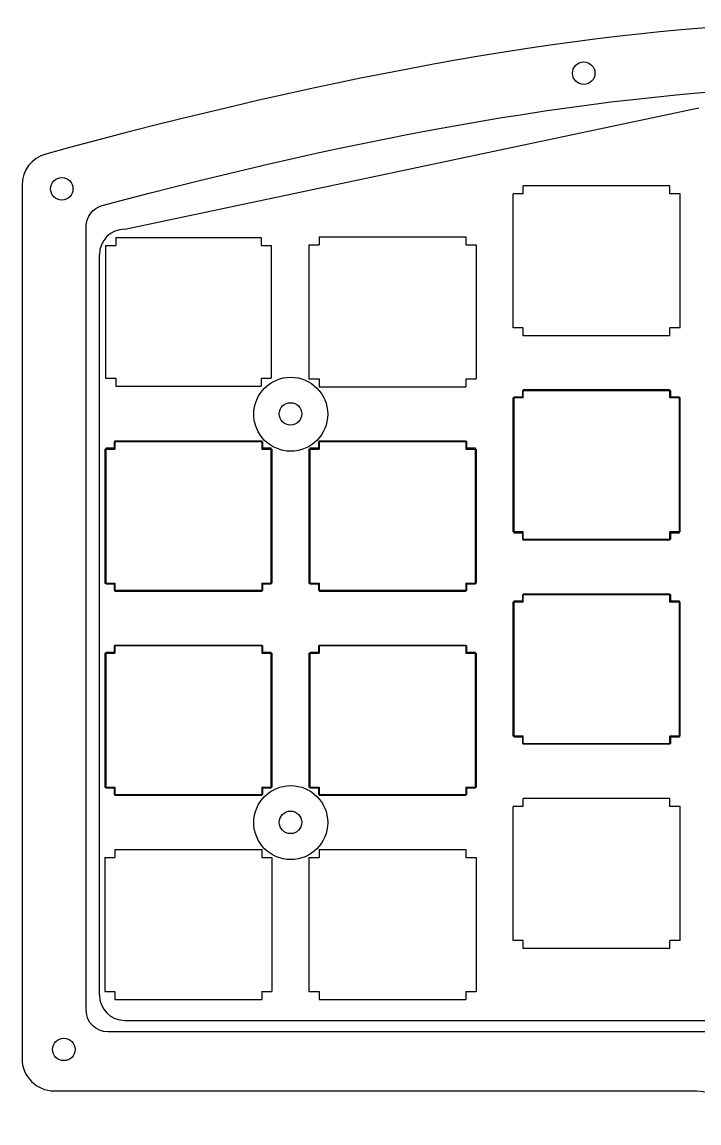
# Model space of a CAD drawing. Extents: x 39 to 193, y 68 to 203.
# Drawn here: x 38.8 to 102, y 99.2 to 201.9 of the extents above; entities that cross this region are included whole.
import ezdxf

# ---------------------------------------------------------------- set-up
doc = ezdxf.new("R2010")
doc.units = 0
doc.layers.add('iris-plate-design-rev2-and-rev3', color=7, linetype='CONTINUOUS')

msp = doc.modelspace()

# ---------------------------------------------------------------- linework, layer by layer
at = {"layer": 'iris-plate-design-rev2-and-rev3', "color": 1}
for p, q in [((92.272447, 197.15102), (92.272447, 197.15102)), ((43.559729, 186.361912), (43.559729, 186.361912)), ((64.902784, 165.364579), (64.902784, 165.364579)), ((64.902784, 127.26458), (64.902784, 127.26458)), ((43.758166, 106.082921), (43.758166, 106.082921))]:
    msp.add_line(p, q, dxfattribs=at)
at = {"layer": 'iris-plate-design-rev2-and-rev3', "color": 7}
for p, q in [((48.405061, 182.605852), (101.981421, 193.916613)), ((99.275615, 186.653589), (85.577255, 186.653589)), ((85.577396, 185.904289), (85.577396, 186.653589)), ((99.275615, 185.904289), (99.275615, 186.653589)), ((85.577396, 185.904289), (84.627365, 185.904289)), ((84.627436, 173.402409), (84.627436, 185.904148)), ((100.225575, 185.904289), (99.275545, 185.904289)), ((100.225575, 173.402409), (100.225575, 185.904148)), ((47.542449, 181.815841), (47.542449, 181.074655)), ((47.542449, 181.815841), (61.110635, 181.815841)), ((61.110564, 181.815841), (61.110564, 181.074655)), ((66.527396, 181.891089), (66.527396, 181.141789)), ((66.527396, 181.891089), (80.225757, 181.891089)), ((80.225616, 181.891089), (80.225616, 181.141789)), ((46.60152, 181.074585), (47.542378, 181.074585)), ((46.60152, 181.074585), (46.60152, 168.707254)), ((61.110564, 181.074585), (62.051422, 181.074585)), ((62.051493, 181.074585), (62.051493, 168.707254)), ((65.577436, 181.141789), (66.527467, 181.141789)), ((65.577436, 181.141789), (65.577436, 168.64005)), ((80.225616, 181.141789), (81.175646, 181.141789)), ((81.175576, 181.141789), (81.175576, 168.64005)), ((46.022541, 111.168354), (46.022541, 180.223191)), ((46.024305, 180.22305), (46.024305, 180.22305)), ((85.577396, 173.402409), (84.627365, 173.402409)), ((99.275615, 172.653109), (85.577255, 172.653109)), ((85.577396, 172.653109), (85.577396, 173.402409)), ((100.225575, 173.402409), (99.275545, 173.402409)), ((99.275615, 172.653109), (99.275615, 173.402409)), ((46.60152, 168.707113), (47.542378, 168.707113)), ((47.542449, 168.707113), (47.542449, 167.965927)), ((61.110564, 168.707113), (61.110564, 167.965927)), ((61.110564, 168.707113), (62.051422, 168.707113)), ((65.577436, 168.639909), (66.527467, 168.639909)), ((66.527396, 168.639909), (66.527396, 167.890609)), ((80.225616, 168.639909), (80.225616, 167.890609)), ((80.225616, 168.639909), (81.175646, 168.639909)), ((47.542449, 167.965857), (61.110635, 167.965857)), ((66.527396, 167.890609), (80.225757, 167.890609)), ((99.275615, 167.603589), (85.577255, 167.603589)), ((85.577396, 166.854289), (85.577396, 167.603589)), ((99.275615, 166.854289), (99.275615, 167.603589)), ((85.577396, 166.854289), (84.627365, 166.854289)), ((84.627436, 154.352409), (84.627436, 166.854148)), ((100.225575, 166.854289), (99.275545, 166.854289)), ((100.225575, 154.352409), (100.225575, 166.854148)), ((47.477397, 162.841089), (47.477397, 162.091789)), ((47.477397, 162.841089), (61.175757, 162.841089)), ((61.175616, 162.841089), (61.175616, 162.091789)), ((66.527396, 162.841089), (66.527396, 162.091789)), ((66.527396, 162.841089), (80.225757, 162.841089)), ((80.225616, 162.841089), (80.225616, 162.091789)), ((46.527437, 162.091789), (47.477467, 162.091789)), ((46.527437, 162.091789), (46.527437, 149.590051)), ((61.175616, 162.091789), (62.125647, 162.091789)), ((62.125576, 162.091789), (62.125576, 149.590051)), ((65.577436, 162.091789), (66.527467, 162.091789)), ((65.577436, 162.091789), (65.577436, 149.590051)), ((80.225616, 162.091789), (81.175646, 162.091789)), ((81.175576, 162.091789), (81.175576, 149.590051)), ((85.577396, 154.352409), (84.627365, 154.352409)), ((85.577396, 153.603109), (85.577396, 154.352409)), ((100.225575, 154.352409), (99.275545, 154.352409)), ((99.275615, 153.603109), (99.275615, 154.352409)), ((99.275615, 153.603109), (85.577255, 153.603109)), ((46.527437, 149.58991), (47.477467, 149.58991)), ((47.477397, 149.58991), (47.477397, 148.84061)), ((61.175616, 149.58991), (61.175616, 148.84061)), ((61.175616, 149.58991), (62.125647, 149.58991)), ((65.577436, 149.58991), (66.527467, 149.58991)), ((66.527396, 149.58991), (66.527396, 148.84061)), ((80.225616, 149.58991), (80.225616, 148.84061)), ((80.225616, 149.58991), (81.175646, 149.58991)), ((47.477397, 148.84061), (61.175757, 148.84061)), ((66.527396, 148.84061), (80.225757, 148.84061)), ((99.275615, 148.55359), (85.577255, 148.55359)), ((85.577396, 147.80429), (85.577396, 148.55359)), ((99.275615, 147.80429), (99.275615, 148.55359)), ((85.577396, 147.80429), (84.627365, 147.80429)), ((84.627436, 135.30241), (84.627436, 147.804149)), ((100.225575, 147.80429), (99.275545, 147.80429)), ((100.225575, 135.30241), (100.225575, 147.804149)), ((46.527437, 143.04179), (47.477467, 143.04179)), ((46.527437, 143.04179), (46.527437, 130.540051)), ((47.477397, 143.79109), (47.477397, 143.04179)), ((47.477397, 143.79109), (61.175757, 143.79109)), ((61.175616, 143.79109), (61.175616, 143.04179)), ((61.175616, 143.04179), (62.125647, 143.04179)), ((62.125576, 143.04179), (62.125576, 130.540051)), ((65.577436, 143.04179), (66.527467, 143.04179)), ((65.577436, 143.04179), (65.577436, 130.540051)), ((66.527396, 143.79109), (66.527396, 143.04179)), ((66.527396, 143.79109), (80.225757, 143.79109)), ((80.225616, 143.79109), (80.225616, 143.04179)), ((80.225616, 143.04179), (81.175646, 143.04179)), ((81.175576, 143.04179), (81.175576, 130.540051)), ((85.577396, 135.30241), (84.627365, 135.30241)), ((99.275615, 134.55311), (85.577255, 134.55311)), ((85.577396, 134.55311), (85.577396, 135.30241)), ((100.225575, 135.30241), (99.275545, 135.30241)), ((99.275615, 134.55311), (99.275615, 135.30241)), ((46.527437, 130.53991), (47.477467, 130.53991)), ((47.477397, 130.53991), (47.477397, 129.79061)), ((61.175616, 130.53991), (61.175616, 129.79061)), ((61.175616, 130.53991), (62.125647, 130.53991)), ((65.577436, 130.53991), (66.527467, 130.53991)), ((66.527396, 130.53991), (66.527396, 129.79061)), ((80.225616, 130.53991), (80.225616, 129.79061)), ((80.225616, 130.53991), (81.175646, 130.53991)), ((47.477397, 129.79061), (61.175757, 129.79061)), ((66.527396, 129.79061), (80.225757, 129.79061)), ((99.275615, 129.50359), (85.577255, 129.50359)), ((85.577396, 128.75429), (85.577396, 129.50359)), ((99.275615, 128.75429), (99.275615, 129.50359)), ((85.577396, 128.75429), (84.627365, 128.75429)), ((84.627436, 116.25241), (84.627436, 128.754149)), ((100.225575, 128.75429), (99.275545, 128.75429)), ((100.225575, 116.25241), (100.225575, 128.754149)), ((47.477397, 124.74109), (47.477397, 123.99179)), ((47.477397, 124.74109), (61.175757, 124.74109)), ((61.175616, 124.74109), (61.175616, 123.99179)), ((66.527396, 124.74109), (66.527396, 123.99179)), ((66.527396, 124.74109), (80.225757, 124.74109)), ((80.225616, 124.74109), (80.225616, 123.99179)), ((46.527437, 123.99179), (47.477467, 123.99179)), ((46.527437, 123.99179), (46.527437, 111.490052)), ((61.175616, 123.99179), (62.125647, 123.99179)), ((62.125576, 123.99179), (62.125576, 111.490052)), ((65.577436, 123.99179), (66.527467, 123.99179)), ((65.577436, 123.99179), (65.577436, 111.490052)), ((80.225616, 123.99179), (81.175646, 123.99179)), ((81.175576, 123.99179), (81.175576, 111.490052)), ((85.577396, 116.25241), (84.627365, 116.25241)), ((85.577396, 115.50311), (85.577396, 116.25241)), ((100.225575, 116.25241), (99.275545, 116.25241)), ((99.275615, 115.50311), (99.275615, 116.25241)), ((99.275615, 115.50311), (85.577255, 115.50311)), ((46.527437, 111.489911), (47.477467, 111.489911)), ((47.477397, 111.489911), (47.477397, 110.740611)), ((61.175616, 111.489911), (61.175616, 110.740611)), ((61.175616, 111.489911), (62.125647, 111.489911)), ((65.577436, 111.489911), (66.527467, 111.489911)), ((66.527396, 111.489911), (66.527396, 110.740611)), ((80.225616, 111.489911), (80.225616, 110.740611)), ((80.225616, 111.489911), (81.175646, 111.489911)), ((47.477397, 110.740611), (61.175757, 110.740611)), ((66.527396, 110.740611), (80.225757, 110.740611)), ((48.405061, 108.785834), (109.126229, 108.785834))]:
    msp.add_line(p, q, dxfattribs=at)
at = {"layer": 'iris-plate-design-rev2-and-rev3', "color": 3}
for p, q in [((48.405061, 182.605852), (101.981421, 193.916613)), ((99.275615, 186.653589), (85.577255, 186.653589)), ((85.577396, 185.904289), (85.577396, 186.653589)), ((99.275615, 185.904289), (99.275615, 186.653589)), ((85.577396, 185.904289), (84.627365, 185.904289)), ((84.627436, 173.402409), (84.627436, 185.904148)), ((100.225575, 185.904289), (99.275545, 185.904289)), ((100.225575, 173.402409), (100.225575, 185.904148)), ((47.542449, 181.815841), (47.542449, 181.074655)), ((47.542449, 181.815841), (61.110635, 181.815841)), ((61.110564, 181.815841), (61.110564, 181.074655)), ((66.527396, 181.891089), (66.527396, 181.141789)), ((66.527396, 181.891089), (80.225757, 181.891089)), ((80.225616, 181.891089), (80.225616, 181.141789)), ((46.60152, 181.074585), (47.542378, 181.074585)), ((46.60152, 181.074585), (46.60152, 168.707254)), ((61.110564, 181.074585), (62.051422, 181.074585)), ((62.051493, 181.074585), (62.051493, 168.707254)), ((65.577436, 181.141789), (66.527467, 181.141789)), ((65.577436, 181.141789), (65.577436, 168.64005)), ((80.225616, 181.141789), (81.175646, 181.141789)), ((81.175576, 181.141789), (81.175576, 168.64005)), ((46.022541, 111.168354), (46.022541, 180.223191)), ((46.024305, 180.22305), (46.024305, 180.22305)), ((85.577396, 173.402409), (84.627365, 173.402409)), ((99.275615, 172.653109), (85.577255, 172.653109)), ((85.577396, 172.653109), (85.577396, 173.402409)), ((100.225575, 173.402409), (99.275545, 173.402409)), ((99.275615, 172.653109), (99.275615, 173.402409)), ((46.60152, 168.707113), (47.542378, 168.707113)), ((47.542449, 168.707113), (47.542449, 167.965927)), ((61.110564, 168.707113), (61.110564, 167.965927)), ((61.110564, 168.707113), (62.051422, 168.707113)), ((63.883821, 168.790192), (63.883821, 168.790192)), ((65.577436, 168.639909), (66.527467, 168.639909)), ((66.527396, 168.639909), (66.527396, 167.890609)), ((80.225616, 168.639909), (80.225616, 167.890609)), ((80.225616, 168.639909), (81.175646, 168.639909)), ((47.542449, 167.965857), (61.110635, 167.965857)), ((66.527396, 167.890609), (80.225757, 167.890609)), ((99.275615, 167.603589), (85.577255, 167.603589)), ((85.577396, 166.854289), (85.577396, 167.603589)), ((99.275615, 166.854289), (99.275615, 167.603589)), ((85.577396, 166.854289), (84.627365, 166.854289)), ((84.627436, 154.352409), (84.627436, 166.854148)), ((100.225575, 166.854289), (99.275545, 166.854289)), ((100.225575, 154.352409), (100.225575, 166.854148)), ((47.477397, 162.841089), (47.477397, 162.091789)), ((47.477397, 162.841089), (61.175757, 162.841089)), ((61.175616, 162.841089), (61.175616, 162.091789)), ((66.527396, 162.841089), (66.527396, 162.091789)), ((66.527396, 162.841089), (80.225757, 162.841089)), ((80.225616, 162.841089), (80.225616, 162.091789)), ((46.527437, 162.091789), (47.477467, 162.091789)), ((46.527437, 162.091789), (46.527437, 149.590051)), ((61.175616, 162.091789), (62.125647, 162.091789)), ((62.125576, 162.091789), (62.125576, 149.590051)), ((65.577436, 162.091789), (66.527467, 162.091789)), ((65.577436, 162.091789), (65.577436, 149.590051)), ((80.225616, 162.091789), (81.175646, 162.091789)), ((81.175576, 162.091789), (81.175576, 149.590051)), ((85.577396, 154.352409), (84.627365, 154.352409)), ((85.577396, 153.603109), (85.577396, 154.352409)), ((100.225575, 154.352409), (99.275545, 154.352409)), ((99.275615, 153.603109), (99.275615, 154.352409)), ((99.275615, 153.603109), (85.577255, 153.603109)), ((46.527437, 149.58991), (47.477467, 149.58991)), ((47.477397, 149.58991), (47.477397, 148.84061)), ((61.175616, 149.58991), (61.175616, 148.84061)), ((61.175616, 149.58991), (62.125647, 149.58991)), ((65.577436, 149.58991), (66.527467, 149.58991)), ((66.527396, 149.58991), (66.527396, 148.84061)), ((80.225616, 149.58991), (80.225616, 148.84061)), ((80.225616, 149.58991), (81.175646, 149.58991)), ((47.477397, 148.84061), (61.175757, 148.84061)), ((66.527396, 148.84061), (80.225757, 148.84061)), ((99.275615, 148.55359), (85.577255, 148.55359)), ((85.577396, 147.80429), (85.577396, 148.55359)), ((99.275615, 147.80429), (99.275615, 148.55359)), ((85.577396, 147.80429), (84.627365, 147.80429)), ((84.627436, 135.30241), (84.627436, 147.804149)), ((100.225575, 147.80429), (99.275545, 147.80429)), ((100.225575, 135.30241), (100.225575, 147.804149)), ((46.527437, 143.04179), (47.477467, 143.04179)), ((46.527437, 143.04179), (46.527437, 130.540051)), ((47.477397, 143.79109), (47.477397, 143.04179)), ((47.477397, 143.79109), (61.175757, 143.79109)), ((61.175616, 143.79109), (61.175616, 143.04179)), ((61.175616, 143.04179), (62.125647, 143.04179)), ((62.125576, 143.04179), (62.125576, 130.540051)), ((65.577436, 143.04179), (66.527467, 143.04179)), ((65.577436, 143.04179), (65.577436, 130.540051)), ((66.527396, 143.79109), (66.527396, 143.04179)), ((66.527396, 143.79109), (80.225757, 143.79109)), ((80.225616, 143.79109), (80.225616, 143.04179)), ((80.225616, 143.04179), (81.175646, 143.04179)), ((81.175576, 143.04179), (81.175576, 130.540051)), ((85.577396, 135.30241), (84.627365, 135.30241)), ((99.275615, 134.55311), (85.577255, 134.55311)), ((85.577396, 134.55311), (85.577396, 135.30241)), ((100.225575, 135.30241), (99.275545, 135.30241)), ((99.275615, 134.55311), (99.275615, 135.30241)), ((46.527437, 130.53991), (47.477467, 130.53991)), ((47.477397, 130.53991), (47.477397, 129.79061)), ((61.175616, 130.53991), (61.175616, 129.79061)), ((61.175616, 130.53991), (62.125647, 130.53991)), ((63.883821, 130.690193), (63.883821, 130.690193)), ((65.577436, 130.53991), (66.527467, 130.53991)), ((66.527396, 130.53991), (66.527396, 129.79061)), ((80.225616, 130.53991), (80.225616, 129.79061)), ((80.225616, 130.53991), (81.175646, 130.53991)), ((47.477397, 129.79061), (61.175757, 129.79061)), ((66.527396, 129.79061), (80.225757, 129.79061)), ((99.275615, 129.50359), (85.577255, 129.50359)), ((85.577396, 128.75429), (85.577396, 129.50359)), ((99.275615, 128.75429), (99.275615, 129.50359)), ((85.577396, 128.75429), (84.627365, 128.75429)), ((84.627436, 116.25241), (84.627436, 128.754149)), ((100.225575, 128.75429), (99.275545, 128.75429)), ((100.225575, 116.25241), (100.225575, 128.754149)), ((47.477397, 124.74109), (47.477397, 123.99179)), ((47.477397, 124.74109), (61.175757, 124.74109)), ((61.175616, 124.74109), (61.175616, 123.99179)), ((66.527396, 124.74109), (66.527396, 123.99179)), ((66.527396, 124.74109), (80.225757, 124.74109)), ((80.225616, 124.74109), (80.225616, 123.99179)), ((46.527437, 123.99179), (47.477467, 123.99179)), ((46.527437, 123.99179), (46.527437, 111.490052)), ((61.175616, 123.99179), (62.125647, 123.99179)), ((62.125576, 123.99179), (62.125576, 111.490052)), ((65.577436, 123.99179), (66.527467, 123.99179)), ((65.577436, 123.99179), (65.577436, 111.490052)), ((80.225616, 123.99179), (81.175646, 123.99179)), ((81.175576, 123.99179), (81.175576, 111.490052)), ((85.577396, 116.25241), (84.627365, 116.25241)), ((85.577396, 115.50311), (85.577396, 116.25241)), ((100.225575, 116.25241), (99.275545, 116.25241)), ((99.275615, 115.50311), (99.275615, 116.25241)), ((99.275615, 115.50311), (85.577255, 115.50311)), ((46.527437, 111.489911), (47.477467, 111.489911)), ((47.477397, 111.489911), (47.477397, 110.740611)), ((61.175616, 111.489911), (61.175616, 110.740611)), ((61.175616, 111.489911), (62.125647, 111.489911)), ((65.577436, 111.489911), (66.527467, 111.489911)), ((66.527396, 111.489911), (66.527396, 110.740611)), ((80.225616, 111.489911), (80.225616, 110.740611)), ((80.225616, 111.489911), (81.175646, 111.489911)), ((47.477397, 110.740611), (61.175757, 110.740611)), ((66.527396, 110.740611), (80.225757, 110.740611)), ((48.405061, 108.785834), (109.126229, 108.785834))]:
    msp.add_line(p, q, dxfattribs=at)
at = {"layer": 'iris-plate-design-rev2-and-rev3', "color": 4}
for p, q in [((43.242229, 190.209871), (41.021846, 189.612265)), ((38.801462, 186.715254), (38.801462, 105.215828)), ((44.801507, 109.712334), (44.801507, 182.877032)), ((85.512343, 167.533175), (85.512343, 166.9331)), ((99.362399, 167.533175), (85.512343, 167.533175)), ((85.512343, 167.533175), (85.512343, 166.9331)), ((99.362399, 167.533175), (85.512343, 167.533175)), ((85.512343, 167.533175), (85.512343, 166.9331)), ((99.362399, 167.533175), (85.512343, 167.533175)), ((85.512343, 167.533175), (85.512343, 166.9331)), ((99.362399, 167.533175), (85.512343, 167.533175)), ((99.362399, 166.9331), (99.362399, 167.533175)), ((99.362399, 166.9331), (99.362399, 167.533175)), ((99.362399, 166.9331), (99.362399, 167.533175)), ((99.362399, 166.9331), (99.362399, 167.533175)), ((85.512343, 166.9331), (84.712243, 166.9331)), ((84.712243, 166.9331), (84.712243, 154.283194)), ((85.512343, 166.9331), (84.712243, 166.9331)), ((84.712243, 166.9331), (84.712243, 154.283194)), ((85.512343, 166.9331), (84.712243, 166.9331)), ((84.712243, 166.9331), (84.712243, 154.283194)), ((85.512343, 166.9331), (84.712243, 166.9331)), ((84.712243, 166.9331), (84.712243, 154.283194)), ((100.162499, 166.9331), (99.362399, 166.9331)), ((100.162499, 166.9331), (99.362399, 166.9331)), ((100.162499, 166.9331), (99.362399, 166.9331)), ((100.162499, 166.9331), (99.362399, 166.9331)), ((100.162499, 154.283194), (100.162499, 166.9331)), ((100.162499, 154.283194), (100.162499, 166.9331)), ((100.162499, 154.283194), (100.162499, 166.9331)), ((100.162499, 154.283194), (100.162499, 166.9331)), ((47.412344, 162.771169), (47.412344, 162.171094)), ((61.2624, 162.771169), (47.412344, 162.771169)), ((47.412344, 162.771169), (47.412344, 162.171094)), ((61.2624, 162.771169), (47.412344, 162.771169)), ((47.412344, 162.771169), (47.412344, 162.171094)), ((61.2624, 162.771169), (47.412344, 162.771169)), ((47.412344, 162.771169), (47.412344, 162.171094)), ((61.2624, 162.771169), (47.412344, 162.771169)), ((61.2624, 162.171094), (61.2624, 162.771169)), ((61.2624, 162.171094), (61.2624, 162.771169)), ((61.2624, 162.171094), (61.2624, 162.771169)), ((61.2624, 162.171094), (61.2624, 162.771169)), ((66.462344, 162.771169), (66.462344, 162.171094)), ((80.312399, 162.771169), (66.462344, 162.771169)), ((66.462344, 162.771169), (66.462344, 162.171094)), ((80.312399, 162.771169), (66.462344, 162.771169)), ((66.462344, 162.771169), (66.462344, 162.171094)), ((80.312399, 162.771169), (66.462344, 162.771169)), ((66.462344, 162.771169), (66.462344, 162.171094)), ((80.312399, 162.771169), (66.462344, 162.771169)), ((80.312399, 162.171094), (80.312399, 162.771169)), ((80.312399, 162.171094), (80.312399, 162.771169)), ((80.312399, 162.171094), (80.312399, 162.771169)), ((80.312399, 162.171094), (80.312399, 162.771169)), ((47.412344, 162.171094), (46.612244, 162.171094)), ((46.612244, 162.171094), (46.612244, 149.521188)), ((47.412344, 162.171094), (46.612244, 162.171094)), ((46.612244, 162.171094), (46.612244, 149.521188)), ((47.412344, 162.171094), (46.612244, 162.171094)), ((46.612244, 162.171094), (46.612244, 149.521188)), ((47.412344, 162.171094), (46.612244, 162.171094)), ((46.612244, 162.171094), (46.612244, 149.521188)), ((62.0625, 162.171094), (61.2624, 162.171094)), ((62.0625, 162.171094), (61.2624, 162.171094)), ((62.0625, 162.171094), (61.2624, 162.171094)), ((62.0625, 162.171094), (61.2624, 162.171094)), ((62.0625, 149.521188), (62.0625, 162.171094)), ((62.0625, 149.521188), (62.0625, 162.171094)), ((62.0625, 149.521188), (62.0625, 162.171094)), ((62.0625, 149.521188), (62.0625, 162.171094)), ((66.462344, 162.171094), (65.662244, 162.171094)), ((65.662244, 162.171094), (65.662244, 149.521188)), ((66.462344, 162.171094), (65.662244, 162.171094)), ((65.662244, 162.171094), (65.662244, 149.521188)), ((66.462344, 162.171094), (65.662244, 162.171094)), ((65.662244, 162.171094), (65.662244, 149.521188)), ((66.462344, 162.171094), (65.662244, 162.171094)), ((65.662244, 162.171094), (65.662244, 149.521188)), ((81.112499, 162.171094), (80.312399, 162.171094)), ((81.112499, 162.171094), (80.312399, 162.171094)), ((81.112499, 162.171094), (80.312399, 162.171094)), ((81.112499, 162.171094), (80.312399, 162.171094)), ((81.112499, 149.521188), (81.112499, 162.171094)), ((81.112499, 149.521188), (81.112499, 162.171094)), ((81.112499, 149.521188), (81.112499, 162.171094)), ((81.112499, 149.521188), (81.112499, 162.171094)), ((84.712243, 154.283194), (85.512343, 154.283194)), ((84.712243, 154.283194), (85.512343, 154.283194)), ((84.712243, 154.283194), (85.512343, 154.283194)), ((84.712243, 154.283194), (85.512343, 154.283194)), ((85.512343, 154.283194), (85.512343, 153.683119)), ((85.512343, 154.283194), (85.512343, 153.683119)), ((85.512343, 154.283194), (85.512343, 153.683119)), ((85.512343, 154.283194), (85.512343, 153.683119)), ((99.362399, 153.683119), (99.362399, 154.283194)), ((99.362399, 154.283194), (100.162499, 154.283194)), ((99.362399, 153.683119), (99.362399, 154.283194)), ((99.362399, 154.283194), (100.162499, 154.283194)), ((99.362399, 153.683119), (99.362399, 154.283194)), ((99.362399, 154.283194), (100.162499, 154.283194)), ((99.362399, 153.683119), (99.362399, 154.283194)), ((99.362399, 154.283194), (100.162499, 154.283194)), ((85.512343, 153.683119), (99.362399, 153.683119)), ((85.512343, 153.683119), (99.362399, 153.683119)), ((85.512343, 153.683119), (99.362399, 153.683119)), ((85.512343, 153.683119), (99.362399, 153.683119)), ((46.612244, 149.521188), (47.412344, 149.521188)), ((46.612244, 149.521188), (47.412344, 149.521188)), ((46.612244, 149.521188), (47.412344, 149.521188)), ((46.612244, 149.521188), (47.412344, 149.521188)), ((47.412344, 149.521188), (47.412344, 148.921113)), ((47.412344, 149.521188), (47.412344, 148.921113)), ((47.412344, 149.521188), (47.412344, 148.921113)), ((47.412344, 149.521188), (47.412344, 148.921113)), ((61.2624, 148.921113), (61.2624, 149.521188)), ((61.2624, 149.521188), (62.0625, 149.521188)), ((61.2624, 148.921113), (61.2624, 149.521188)), ((61.2624, 149.521188), (62.0625, 149.521188)), ((61.2624, 148.921113), (61.2624, 149.521188)), ((61.2624, 149.521188), (62.0625, 149.521188)), ((61.2624, 148.921113), (61.2624, 149.521188)), ((61.2624, 149.521188), (62.0625, 149.521188)), ((65.662244, 149.521188), (66.462344, 149.521188)), ((65.662244, 149.521188), (66.462344, 149.521188)), ((65.662244, 149.521188), (66.462344, 149.521188)), ((65.662244, 149.521188), (66.462344, 149.521188)), ((66.462344, 149.521188), (66.462344, 148.921113)), ((66.462344, 149.521188), (66.462344, 148.921113)), ((66.462344, 149.521188), (66.462344, 148.921113)), ((66.462344, 149.521188), (66.462344, 148.921113)), ((80.312399, 148.921113), (80.312399, 149.521188)), ((80.312399, 149.521188), (81.112499, 149.521188)), ((80.312399, 148.921113), (80.312399, 149.521188)), ((80.312399, 149.521188), (81.112499, 149.521188)), ((80.312399, 148.921113), (80.312399, 149.521188)), ((80.312399, 149.521188), (81.112499, 149.521188)), ((80.312399, 148.921113), (80.312399, 149.521188)), ((80.312399, 149.521188), (81.112499, 149.521188)), ((47.412344, 148.921113), (61.2624, 148.921113)), ((47.412344, 148.921113), (61.2624, 148.921113)), ((47.412344, 148.921113), (61.2624, 148.921113)), ((47.412344, 148.921113), (61.2624, 148.921113)), ((66.462344, 148.921113), (80.312399, 148.921113)), ((66.462344, 148.921113), (80.312399, 148.921113)), ((66.462344, 148.921113), (80.312399, 148.921113)), ((66.462344, 148.921113), (80.312399, 148.921113)), ((85.512343, 148.483175), (85.512343, 147.8831)), ((99.362399, 148.483175), (85.512343, 148.483175)), ((85.512343, 148.483175), (85.512343, 147.8831)), ((99.362399, 148.483175), (85.512343, 148.483175)), ((85.512343, 148.483175), (85.512343, 147.8831)), ((99.362399, 148.483175), (85.512343, 148.483175)), ((85.512343, 148.483175), (85.512343, 147.8831)), ((99.362399, 148.483175), (85.512343, 148.483175)), ((99.362399, 147.8831), (99.362399, 148.483175)), ((99.362399, 147.8831), (99.362399, 148.483175)), ((99.362399, 147.8831), (99.362399, 148.483175)), ((99.362399, 147.8831), (99.362399, 148.483175)), ((85.512343, 147.8831), (84.712243, 147.8831)), ((84.712243, 147.8831), (84.712243, 135.233195)), ((85.512343, 147.8831), (84.712243, 147.8831)), ((84.712243, 147.8831), (84.712243, 135.233195)), ((85.512343, 147.8831), (84.712243, 147.8831)), ((84.712243, 147.8831), (84.712243, 135.233195)), ((85.512343, 147.8831), (84.712243, 147.8831)), ((84.712243, 147.8831), (84.712243, 135.233195)), ((100.162499, 147.8831), (99.362399, 147.8831)), ((100.162499, 147.8831), (99.362399, 147.8831)), ((100.162499, 147.8831), (99.362399, 147.8831)), ((100.162499, 147.8831), (99.362399, 147.8831)), ((100.162499, 135.233195), (100.162499, 147.8831)), ((100.162499, 135.233195), (100.162499, 147.8831)), ((100.162499, 135.233195), (100.162499, 147.8831)), ((100.162499, 135.233195), (100.162499, 147.8831)), ((47.412344, 143.121094), (46.612244, 143.121094)), ((46.612244, 143.121094), (46.612244, 130.471189)), ((47.412344, 143.121094), (46.612244, 143.121094)), ((46.612244, 143.121094), (46.612244, 130.471189)), ((47.412344, 143.121094), (46.612244, 143.121094)), ((46.612244, 143.121094), (46.612244, 130.471189)), ((47.412344, 143.121094), (46.612244, 143.121094)), ((46.612244, 143.121094), (46.612244, 130.471189)), ((47.412344, 143.721169), (47.412344, 143.121094)), ((61.2624, 143.721169), (47.412344, 143.721169)), ((47.412344, 143.721169), (47.412344, 143.121094)), ((61.2624, 143.721169), (47.412344, 143.721169)), ((47.412344, 143.721169), (47.412344, 143.121094)), ((61.2624, 143.721169), (47.412344, 143.721169)), ((47.412344, 143.721169), (47.412344, 143.121094)), ((61.2624, 143.721169), (47.412344, 143.721169)), ((61.2624, 143.121094), (61.2624, 143.721169)), ((61.2624, 143.121094), (61.2624, 143.721169)), ((61.2624, 143.121094), (61.2624, 143.721169)), ((61.2624, 143.121094), (61.2624, 143.721169)), ((62.0625, 143.121094), (61.2624, 143.121094)), ((62.0625, 143.121094), (61.2624, 143.121094)), ((62.0625, 143.121094), (61.2624, 143.121094)), ((62.0625, 143.121094), (61.2624, 143.121094)), ((62.0625, 130.471189), (62.0625, 143.121094)), ((62.0625, 130.471189), (62.0625, 143.121094)), ((62.0625, 130.471189), (62.0625, 143.121094)), ((62.0625, 130.471189), (62.0625, 143.121094)), ((66.462344, 143.121094), (65.662244, 143.121094)), ((65.662244, 143.121094), (65.662244, 130.471189)), ((66.462344, 143.121094), (65.662244, 143.121094)), ((65.662244, 143.121094), (65.662244, 130.471189)), ((66.462344, 143.721169), (66.462344, 143.121094)), ((80.312399, 143.721169), (66.462344, 143.721169)), ((66.462344, 143.721169), (66.462344, 143.121094)), ((80.312399, 143.721169), (66.462344, 143.721169)), ((80.312399, 143.121094), (80.312399, 143.721169)), ((80.312399, 143.121094), (80.312399, 143.721169)), ((81.112499, 143.121094), (80.312399, 143.121094)), ((81.112499, 143.121094), (80.312399, 143.121094)), ((81.112499, 130.471189), (81.112499, 143.121094)), ((81.112499, 130.471189), (81.112499, 143.121094)), ((84.712243, 135.233195), (85.512343, 135.233195)), ((84.712243, 135.233195), (85.512343, 135.233195)), ((84.712243, 135.233195), (85.512343, 135.233195)), ((84.712243, 135.233195), (85.512343, 135.233195)), ((85.512343, 135.233195), (85.512343, 134.63312)), ((85.512343, 135.233195), (85.512343, 134.63312)), ((85.512343, 135.233195), (85.512343, 134.63312)), ((85.512343, 135.233195), (85.512343, 134.63312)), ((85.512343, 134.63312), (99.362399, 134.63312)), ((85.512343, 134.63312), (99.362399, 134.63312)), ((85.512343, 134.63312), (99.362399, 134.63312)), ((85.512343, 134.63312), (99.362399, 134.63312)), ((99.362399, 134.63312), (99.362399, 135.233195)), ((99.362399, 135.233195), (100.162499, 135.233195)), ((99.362399, 134.63312), (99.362399, 135.233195)), ((99.362399, 135.233195), (100.162499, 135.233195)), ((99.362399, 134.63312), (99.362399, 135.233195)), ((99.362399, 135.233195), (100.162499, 135.233195)), ((99.362399, 134.63312), (99.362399, 135.233195)), ((99.362399, 135.233195), (100.162499, 135.233195)), ((46.612244, 130.471189), (47.412344, 130.471189)), ((46.612244, 130.471189), (47.412344, 130.471189)), ((46.612244, 130.471189), (47.412344, 130.471189)), ((46.612244, 130.471189), (47.412344, 130.471189)), ((47.412344, 130.471189), (47.412344, 129.871114)), ((47.412344, 130.471189), (47.412344, 129.871114)), ((47.412344, 130.471189), (47.412344, 129.871114)), ((47.412344, 130.471189), (47.412344, 129.871114)), ((61.2624, 129.871114), (61.2624, 130.471189)), ((61.2624, 130.471189), (62.0625, 130.471189)), ((61.2624, 129.871114), (61.2624, 130.471189)), ((61.2624, 130.471189), (62.0625, 130.471189)), ((61.2624, 129.871114), (61.2624, 130.471189)), ((61.2624, 130.471189), (62.0625, 130.471189)), ((61.2624, 129.871114), (61.2624, 130.471189)), ((61.2624, 130.471189), (62.0625, 130.471189)), ((65.662244, 130.471189), (66.462344, 130.471189)), ((65.662244, 130.471189), (66.462344, 130.471189)), ((66.462344, 130.471189), (66.462344, 129.871114)), ((66.462344, 130.471189), (66.462344, 129.871114)), ((80.312399, 129.871114), (80.312399, 130.471189)), ((80.312399, 130.471189), (81.112499, 130.471189)), ((80.312399, 129.871114), (80.312399, 130.471189)), ((80.312399, 130.471189), (81.112499, 130.471189)), ((47.412344, 129.871114), (61.2624, 129.871114)), ((47.412344, 129.871114), (61.2624, 129.871114)), ((47.412344, 129.871114), (61.2624, 129.871114)), ((47.412344, 129.871114), (61.2624, 129.871114)), ((66.462344, 129.871114), (80.312399, 129.871114)), ((66.462344, 129.871114), (80.312399, 129.871114)), ((108.774933, 107.715965), (46.797876, 107.715965)), ((41.801485, 102.215806), (101.772294, 102.215806))]:
    msp.add_line(p, q, dxfattribs=at)
at = {"layer": 'iris-plate-design-rev2-and-rev3', "color": 5}
for p, q in [((85.512343, 167.533175), (85.512343, 166.9331)), ((99.362399, 167.533175), (85.512343, 167.533175)), ((85.512343, 167.533175), (85.512343, 166.9331)), ((99.362399, 167.533175), (85.512343, 167.533175)), ((99.362399, 166.9331), (99.362399, 167.533175)), ((99.362399, 166.9331), (99.362399, 167.533175)), ((85.512343, 166.9331), (84.712243, 166.9331)), ((84.712243, 166.9331), (84.712243, 154.283194)), ((85.512343, 166.9331), (84.712243, 166.9331)), ((84.712243, 166.9331), (84.712243, 154.283194)), ((100.162499, 166.9331), (99.362399, 166.9331)), ((100.162499, 166.9331), (99.362399, 166.9331)), ((100.162499, 154.283194), (100.162499, 166.9331)), ((100.162499, 154.283194), (100.162499, 166.9331)), ((47.412344, 162.771169), (47.412344, 162.171094)), ((61.2624, 162.771169), (47.412344, 162.771169)), ((47.412344, 162.771169), (47.412344, 162.171094)), ((61.2624, 162.771169), (47.412344, 162.771169)), ((61.2624, 162.171094), (61.2624, 162.771169)), ((61.2624, 162.171094), (61.2624, 162.771169)), ((66.462344, 162.771169), (66.462344, 162.171094)), ((80.312399, 162.771169), (66.462344, 162.771169)), ((66.462344, 162.771169), (66.462344, 162.171094)), ((80.312399, 162.771169), (66.462344, 162.771169)), ((80.312399, 162.171094), (80.312399, 162.771169)), ((80.312399, 162.171094), (80.312399, 162.771169)), ((47.412344, 162.171094), (46.612244, 162.171094)), ((46.612244, 162.171094), (46.612244, 149.521188)), ((47.412344, 162.171094), (46.612244, 162.171094)), ((46.612244, 162.171094), (46.612244, 149.521188)), ((62.0625, 162.171094), (61.2624, 162.171094)), ((62.0625, 162.171094), (61.2624, 162.171094)), ((62.0625, 149.521188), (62.0625, 162.171094)), ((62.0625, 149.521188), (62.0625, 162.171094)), ((66.462344, 162.171094), (65.662244, 162.171094)), ((65.662244, 162.171094), (65.662244, 149.521188)), ((66.462344, 162.171094), (65.662244, 162.171094)), ((65.662244, 162.171094), (65.662244, 149.521188)), ((81.112499, 162.171094), (80.312399, 162.171094)), ((81.112499, 162.171094), (80.312399, 162.171094)), ((81.112499, 149.521188), (81.112499, 162.171094)), ((81.112499, 149.521188), (81.112499, 162.171094)), ((84.712243, 154.283194), (85.512343, 154.283194)), ((84.712243, 154.283194), (85.512343, 154.283194)), ((85.512343, 154.283194), (85.512343, 153.683119)), ((85.512343, 154.283194), (85.512343, 153.683119)), ((99.362399, 153.683119), (99.362399, 154.283194)), ((99.362399, 154.283194), (100.162499, 154.283194)), ((99.362399, 153.683119), (99.362399, 154.283194)), ((99.362399, 154.283194), (100.162499, 154.283194)), ((85.512343, 153.683119), (99.362399, 153.683119)), ((85.512343, 153.683119), (99.362399, 153.683119)), ((46.612244, 149.521188), (47.412344, 149.521188)), ((46.612244, 149.521188), (47.412344, 149.521188)), ((47.412344, 149.521188), (47.412344, 148.921113)), ((47.412344, 149.521188), (47.412344, 148.921113)), ((61.2624, 148.921113), (61.2624, 149.521188)), ((61.2624, 149.521188), (62.0625, 149.521188)), ((61.2624, 148.921113), (61.2624, 149.521188)), ((61.2624, 149.521188), (62.0625, 149.521188)), ((65.662244, 149.521188), (66.462344, 149.521188)), ((65.662244, 149.521188), (66.462344, 149.521188)), ((66.462344, 149.521188), (66.462344, 148.921113)), ((66.462344, 149.521188), (66.462344, 148.921113)), ((80.312399, 148.921113), (80.312399, 149.521188)), ((80.312399, 149.521188), (81.112499, 149.521188)), ((80.312399, 148.921113), (80.312399, 149.521188)), ((80.312399, 149.521188), (81.112499, 149.521188)), ((47.412344, 148.921113), (61.2624, 148.921113)), ((47.412344, 148.921113), (61.2624, 148.921113)), ((66.462344, 148.921113), (80.312399, 148.921113)), ((66.462344, 148.921113), (80.312399, 148.921113)), ((85.512343, 148.483175), (85.512343, 147.8831)), ((99.362399, 148.483175), (85.512343, 148.483175)), ((85.512343, 148.483175), (85.512343, 147.8831)), ((99.362399, 148.483175), (85.512343, 148.483175)), ((99.362399, 147.8831), (99.362399, 148.483175)), ((99.362399, 147.8831), (99.362399, 148.483175)), ((85.512343, 147.8831), (84.712243, 147.8831)), ((84.712243, 147.8831), (84.712243, 135.233195)), ((85.512343, 147.8831), (84.712243, 147.8831)), ((84.712243, 147.8831), (84.712243, 135.233195)), ((100.162499, 147.8831), (99.362399, 147.8831)), ((100.162499, 147.8831), (99.362399, 147.8831)), ((100.162499, 135.233195), (100.162499, 147.8831)), ((100.162499, 135.233195), (100.162499, 147.8831)), ((47.412344, 143.121094), (46.612244, 143.121094)), ((46.612244, 143.121094), (46.612244, 130.471189)), ((47.412344, 143.121094), (46.612244, 143.121094)), ((46.612244, 143.121094), (46.612244, 130.471189)), ((47.412344, 143.721169), (47.412344, 143.121094)), ((61.2624, 143.721169), (47.412344, 143.721169)), ((47.412344, 143.721169), (47.412344, 143.121094)), ((61.2624, 143.721169), (47.412344, 143.721169)), ((61.2624, 143.121094), (61.2624, 143.721169)), ((61.2624, 143.121094), (61.2624, 143.721169)), ((62.0625, 143.121094), (61.2624, 143.121094)), ((62.0625, 143.121094), (61.2624, 143.121094)), ((62.0625, 130.471189), (62.0625, 143.121094)), ((62.0625, 130.471189), (62.0625, 143.121094)), ((66.462344, 143.121094), (65.662244, 143.121094)), ((65.662244, 143.121094), (65.662244, 130.471189)), ((66.462344, 143.121094), (65.662244, 143.121094)), ((65.662244, 143.121094), (65.662244, 130.471189)), ((66.462344, 143.721169), (66.462344, 143.121094)), ((80.312399, 143.721169), (66.462344, 143.721169)), ((66.462344, 143.721169), (66.462344, 143.121094)), ((80.312399, 143.721169), (66.462344, 143.721169)), ((80.312399, 143.121094), (80.312399, 143.721169)), ((80.312399, 143.121094), (80.312399, 143.721169)), ((81.112499, 143.121094), (80.312399, 143.121094)), ((81.112499, 143.121094), (80.312399, 143.121094)), ((81.112499, 130.471189), (81.112499, 143.121094)), ((81.112499, 130.471189), (81.112499, 143.121094)), ((84.712243, 135.233195), (85.512343, 135.233195)), ((84.712243, 135.233195), (85.512343, 135.233195)), ((85.512343, 135.233195), (85.512343, 134.63312)), ((85.512343, 135.233195), (85.512343, 134.63312)), ((85.512343, 134.63312), (99.362399, 134.63312)), ((85.512343, 134.63312), (99.362399, 134.63312)), ((99.362399, 134.63312), (99.362399, 135.233195)), ((99.362399, 135.233195), (100.162499, 135.233195)), ((99.362399, 134.63312), (99.362399, 135.233195)), ((99.362399, 135.233195), (100.162499, 135.233195)), ((46.612244, 130.471189), (47.412344, 130.471189)), ((46.612244, 130.471189), (47.412344, 130.471189)), ((47.412344, 130.471189), (47.412344, 129.871114)), ((47.412344, 130.471189), (47.412344, 129.871114)), ((61.2624, 129.871114), (61.2624, 130.471189)), ((61.2624, 130.471189), (62.0625, 130.471189)), ((61.2624, 129.871114), (61.2624, 130.471189)), ((61.2624, 130.471189), (62.0625, 130.471189)), ((65.662244, 130.471189), (66.462344, 130.471189)), ((65.662244, 130.471189), (66.462344, 130.471189)), ((66.462344, 130.471189), (66.462344, 129.871114)), ((66.462344, 130.471189), (66.462344, 129.871114)), ((80.312399, 129.871114), (80.312399, 130.471189)), ((80.312399, 130.471189), (81.112499, 130.471189)), ((80.312399, 129.871114), (80.312399, 130.471189)), ((80.312399, 130.471189), (81.112499, 130.471189)), ((47.412344, 129.871114), (61.2624, 129.871114)), ((47.412344, 129.871114), (61.2624, 129.871114)), ((66.462344, 129.871114), (80.312399, 129.871114)), ((66.462344, 129.871114), (80.312399, 129.871114))]:
    msp.add_line(p, q, dxfattribs=at)
at = {"layer": 'iris-plate-design-rev2-and-rev3', "color": 4}
for points in [[(113.486985, 201.928796), (94.245428, 201.583426), (71.224914, 197.740618), (43.242229, 190.209871)], [(46.289523, 184.814135), (70.29605, 191.203646), (93.222019, 195.55516), (113.520852, 195.926282)], [(41.021846, 189.612265), (39.711982, 189.259487), (38.801462, 188.072038), (38.801462, 186.715254)], [(44.801507, 182.877032), (44.801507, 183.784377), (45.412871, 184.580596), (46.289523, 184.814135)], [(46.797876, 107.715965), (45.695446, 107.715965), (44.801507, 108.609551), (44.801507, 109.712334)], [(38.801462, 105.215828), (38.801462, 103.558831), (40.14484, 102.215806), (41.801485, 102.215806)], [(101.772294, 102.215806), (103.428586, 102.215806), (104.770905, 100.873134), (104.770905, 99.217195)]]:
    msp.add_open_spline(points, degree=3, dxfattribs=at)
at = {"layer": 'iris-plate-design-rev2-and-rev3', "color": 1}
for points in [[(90.172361, 197.15102), (90.172361, 197.730987), (90.642614, 198.200887), (91.222581, 198.200887)], [(91.222581, 198.200887), (91.802195, 198.200887), (92.272447, 197.730987), (92.272447, 197.15102)], [(91.222581, 196.101154), (90.642614, 196.101154), (90.172361, 196.571054), (90.172361, 197.15102)], [(92.272447, 197.15102), (92.272447, 196.571054), (91.802195, 196.101154), (91.222581, 196.101154)], [(41.459643, 186.361912), (41.459643, 186.941879), (41.929896, 187.411779), (42.509862, 187.411779)], [(42.509862, 187.411779), (43.089476, 187.411779), (43.559729, 186.941879), (43.559729, 186.361912)], [(42.509862, 185.312045), (41.929896, 185.312045), (41.459643, 185.781945), (41.459643, 186.361912)], [(43.559729, 186.361912), (43.559729, 185.781945), (43.089476, 185.312045), (42.509862, 185.312045)], [(62.802698, 165.364579), (62.802698, 165.944546), (63.272951, 166.414446), (63.852917, 166.414446)], [(63.852917, 166.414446), (64.432531, 166.414446), (64.902784, 165.944546), (64.902784, 165.364579)], [(63.852917, 164.314713), (63.272951, 164.314713), (62.802698, 164.784613), (62.802698, 165.364579)], [(64.902784, 165.364579), (64.902784, 164.784613), (64.432531, 164.314713), (63.852917, 164.314713)], [(62.802698, 127.26458), (62.802698, 127.844547), (63.272951, 128.314447), (63.852917, 128.314447)], [(63.852917, 128.314447), (64.432531, 128.314447), (64.902784, 127.844547), (64.902784, 127.26458)], [(63.852917, 126.214714), (63.272951, 126.214714), (62.802698, 126.684613), (62.802698, 127.26458)], [(64.902784, 127.26458), (64.902784, 126.684613), (64.432531, 126.214714), (63.852917, 126.214714)], [(41.65808, 106.082921), (41.65808, 106.662888), (42.128333, 107.132788), (42.7083, 107.132788)], [(42.7083, 107.132788), (43.287914, 107.132788), (43.758166, 106.662888), (43.758166, 106.082921)], [(42.7083, 105.033054), (42.128333, 105.033054), (41.65808, 105.502954), (41.65808, 106.082921)], [(43.758166, 106.082921), (43.758166, 105.502954), (43.287914, 105.033054), (42.7083, 105.033054)]]:
    msp.add_open_spline(points, degree=3, dxfattribs=at)
at = {"layer": 'iris-plate-design-rev2-and-rev3', "color": 7}
for points in [[(48.405555, 182.6043), (47.090399, 182.6043), (46.024305, 181.538205), (46.024305, 180.22305)], [(46.024305, 111.166554), (46.024305, 109.851399), (47.090399, 108.785305), (48.405555, 108.785305)]]:
    msp.add_open_spline(points, degree=3, dxfattribs=at)
at = {"layer": 'iris-plate-design-rev2-and-rev3', "color": 3}
for points in [[(48.405555, 182.6043), (47.090399, 182.6043), (46.024305, 181.538205), (46.024305, 180.22305)], [(60.433654, 165.340026), (60.433654, 167.245731), (61.978468, 168.790192), (63.883821, 168.790192)], [(63.883821, 168.790192), (65.789173, 168.790192), (67.333987, 167.245731), (67.333987, 165.340026)], [(63.883821, 161.890212), (61.978468, 161.890212), (60.433654, 163.434673), (60.433654, 165.340026)], [(67.333987, 165.340026), (67.333987, 163.434673), (65.789173, 161.890212), (63.883821, 161.890212)], [(60.433654, 127.240027), (60.433654, 129.145732), (61.978468, 130.690193), (63.883821, 130.690193)], [(63.883821, 130.690193), (65.789173, 130.690193), (67.333987, 129.145732), (67.333987, 127.240027)], [(63.883821, 123.790213), (61.978468, 123.790213), (60.433654, 125.334674), (60.433654, 127.240027)], [(67.333987, 127.240027), (67.333987, 125.334674), (65.789173, 123.790213), (63.883821, 123.790213)], [(46.024305, 111.166554), (46.024305, 109.851399), (47.090399, 108.785305), (48.405555, 108.785305)]]:
    msp.add_open_spline(points, degree=3, dxfattribs=at)

doc.saveas('drawing.dxf')
